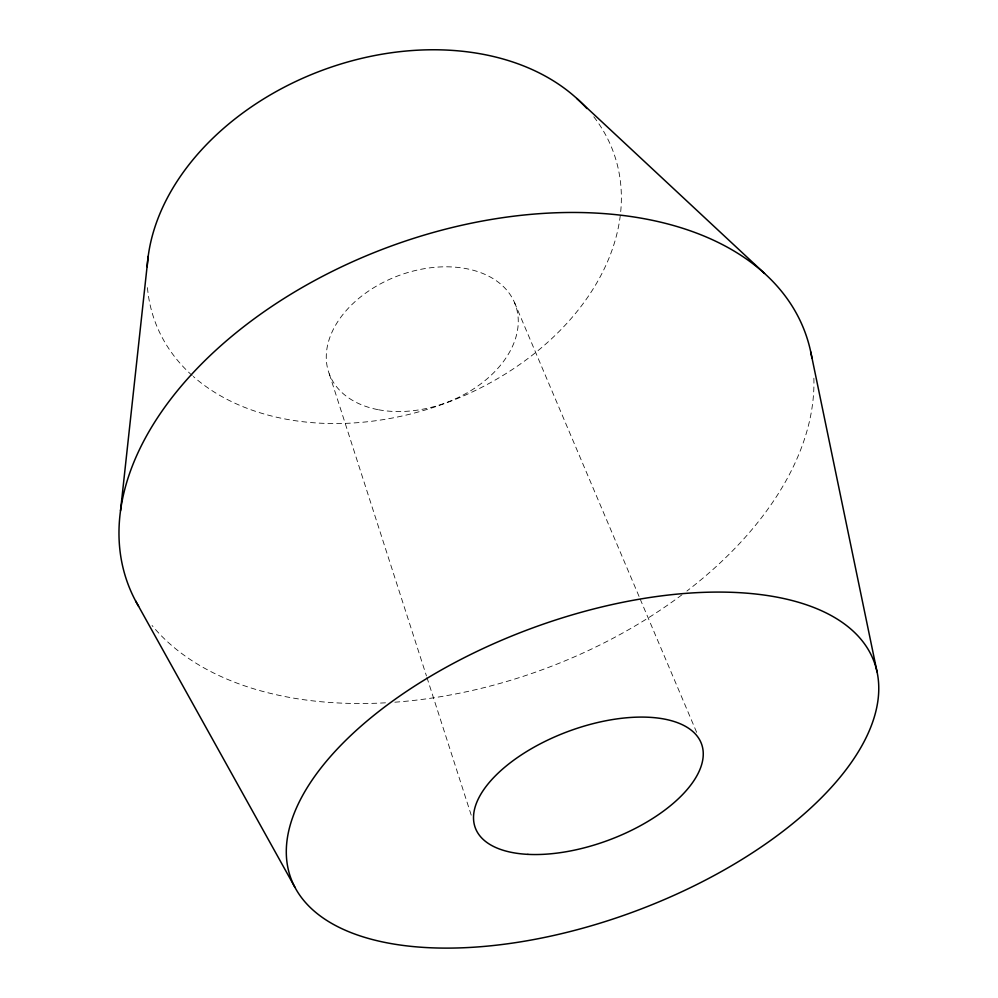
<?xml version="1.0" encoding="UTF-8"?>
<svg xmlns="http://www.w3.org/2000/svg" width="998" height="998" viewBox="0 0 998 998"><rect width="100%" height="100%" fill="white"/><g stroke="black" fill="none" stroke-linecap="round" stroke-linejoin="round"><path stroke-width="0.75" stroke-dasharray="4.99 3.74" d="M514.469 302.469L639.593 597.69M640.192 599.124L696.679 732.407M329.278 373.876L426.445 675.933M426.919 677.417L471.692 816.601M813.869 378.205A361.176 224.899 -20.4 0 1 686.911 591.041M681.958 594.796A361.176 224.899 -20.4 0 1 394.796 702.205M385.478 702.817A361.176 224.899 -20.4 0 1 152.058 625.484M593.798 116.791A244.348 177.494 -20.4 0 1 510.452 370.732A244.348 177.494 -20.4 0 1 193.288 376.483M192.177 375.498A244.348 177.494 -20.4 0 1 147.193 284.318M378.516 409.754A99.264 67.814 -20.4 0 0 518.149 317.801A99.264 67.814 -20.4 0 0 370.158 289.994A99.264 67.814 -20.4 0 0 378.516 409.754"/><path stroke-width="1.5" d="M120.508 510.851L148.191 256.336M576.881 98.515L764.543 273.44M135.591 600.908L294.784 887.047M810.738 351.907L877.055 671.904A311.052 150.636 -20.4 0 1 462.81 947.788A311.052 150.636 -20.4 0 1 407.72 690.604A311.052 150.636 -20.4 0 1 877.055 671.904M138.622 606.335A361.176 224.899 -20.4 0 1 389.532 246.656A361.176 224.899 -20.4 0 1 811.898 358.008M147.18 266.716A244.348 177.494 -20.4 0 1 325.66 69.062A244.348 177.494 -20.4 0 1 586.886 108.532M527.917 854.363A120.658 58.009 -20.4 0 0 703.203 755.86A120.658 58.009 -20.4 0 0 534.005 747.215A120.658 58.009 -20.4 0 0 527.917 854.363"/></g></svg>
